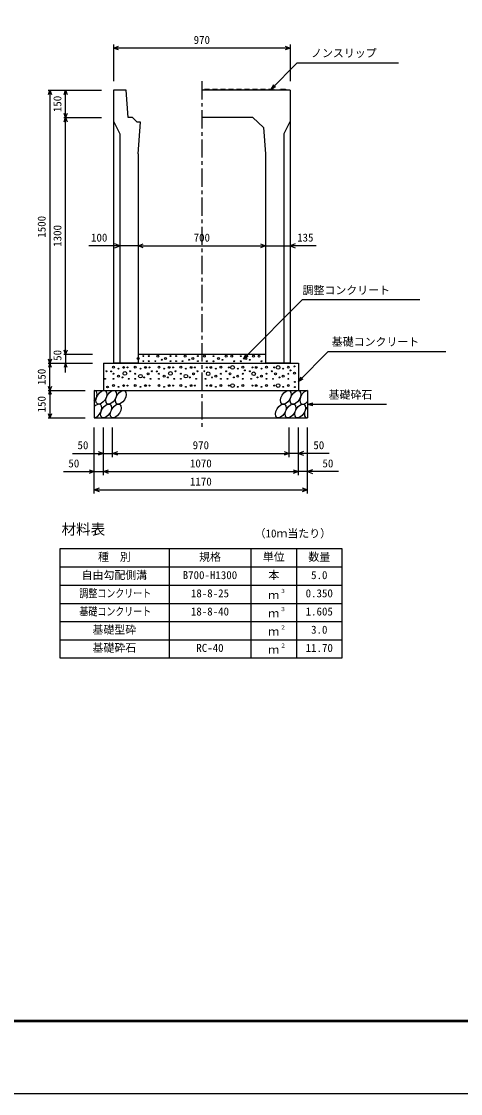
# Model space of a CAD drawing. Units: millimetres, scale not verified. Extents: x -16800 to 16800, y -5940 to 5940.
# Drawn here: x 3810 to 6220, y -5940 to -48 of the extents above; entities that cross this region are included whole.
import ezdxf
from ezdxf.enums import TextEntityAlignment as Align

# ---------------------------------------------------------------- set-up
doc = ezdxf.new("R2010")
doc.units = ezdxf.units.MM
doc.header["$LTSCALE"] = 20
doc.linetypes.add('CHAIN1', pattern=[8, 5, -1, 1, -1])
for name, color, linetype, lineweight in [('0-0_DIM', 7, 'Continuous', 25), ('0-1_Defpoints', 5, 'Continuous', 25), ('0-2_HATCH', 6, 'Continuous', 25), ('0-3_HYO', 3, 'Continuous', 25), ('0-4_HYO2', 4, 'Continuous', 25), ('0-5_OUTLINE', 3, 'Continuous', 25), ('0-6_TXT', 7, 'Continuous', 25), ('0-7_WAKU', 3, 'Continuous', 25)]:
    doc.layers.add(name, color=color, linetype=linetype, lineweight=lineweight)
doc.styles.add('ＭＳ ゴシック', font='')
doc.styles.get('ＭＳ ゴシック').set_extended_font_data('MS Gothic')

msp = doc.modelspace()

# ---------------------------------------------------------------- linework, layer by layer
at = {"layer": '0-0_DIM'}
for p, q in [((4315, -174.92), (4315, -376.66)), ((5285, -174.92), (5285, -376.66)), ((5285, -194.92), (4315, -194.92)), ((5180, -420.16), (5322.21, -277.95)), ((5879.1, -277.95), (5322.21, -277.95)), ((5180, -420.16), (5195, -394.18)), ((5180, -420.16), (5205.98, -405.16)), ((3955.57, -426.66), (4248.9, -426.66)), ((3965.57, -426.66), (3965.57, -1926.66)), ((4052.23, -576.66), (4052.23, -426.66)), ((4042.23, -576.66), (4248.9, -576.66)), ((4052.23, -1876.66), (4052.23, -576.66)), ((4350, -1281.34), (4179.31, -1281.34)), ((4450, -1281.34), (4350, -1281.34)), ((4450, -1281.34), (5150, -1281.34)), ((5150, -1281.34), (5285, -1281.34)), ((5427.86, -1281.34), (5285, -1281.34)), ((4042.23, -1876.66), (4198.9, -1876.66)), ((4052.23, -1876.66), (4052.23, -1926.66)), ((5028.59, -1901.66), (5043.59, -1875.68)), ((5493.42, -1863.01), (5329.77, -2026.66)), ((5493.42, -1863.01), (6140.3, -1863.01)), ((3955.57, -1926.66), (4198.9, -1926.66)), ((3965.57, -2076.66), (3965.57, -1926.66)), ((4052.23, -1976.66), (4052.23, -1926.66)), ((5028.59, -1901.66), (5054.57, -1886.66)), ((5329.77, -2026.66), (5344.77, -2000.68)), ((5329.77, -2026.66), (5355.75, -2011.66)), ((3955.57, -2076.66), (4159.77, -2076.66)), ((3965.57, -2076.66), (3965.57, -2226.66)), ((5379.77, -2151.66), (5408.75, -2143.9)), ((5379.77, -2151.66), (5813.08, -2151.66)), ((5379.77, -2151.66), (5408.75, -2159.43)), ((3955.57, -2226.66), (4159.77, -2226.66)), ((4209.77, -2642.18), (4209.77, -2279.83)), ((4259.77, -2542.18), (4259.77, -2279.83)), ((4309.77, -2442.18), (4309.77, -2279.83)), ((5279.77, -2442.18), (5279.77, -2279.83)), ((5329.77, -2542.18), (5329.77, -2279.83)), ((5379.77, -2642.18), (5379.77, -2279.83)), ((4089.77, -2422.18), (4309.77, -2422.18)), ((4309.77, -2422.18), (5279.77, -2422.18)), ((5499.77, -2422.18), (5279.77, -2422.18)), ((4039.77, -2522.18), (4259.77, -2522.18)), ((4259.77, -2522.18), (5329.77, -2522.18)), ((5549.77, -2522.18), (5329.77, -2522.18)), ((4209.77, -2622.18), (5379.77, -2622.18))]:
    msp.add_line(p, q, dxfattribs=at)
at = {"layer": '0-0_DIM', "linetype": 'CHAIN1'}
msp.add_line((4800, -376.66), (4800, -2276.66), dxfattribs=at)
at = {"layer": '0-0_DIM'}
for points in [[(4343.23, -205.18), (4315.04, -194.92), (4343.23, -184.66)], [(5256.85, -184.66), (5285.04, -194.92), (5256.85, -205.18)], [(3957.36, -449.21), (3965.57, -426.66), (3973.78, -449.21)], [(4044.03, -449.21), (4052.23, -426.66), (4060.44, -449.21)], [(4060.44, -554.11), (4052.23, -576.66), (4044.03, -554.11)], [(4044.03, -599.21), (4052.23, -576.66), (4060.44, -599.21)], [(4321.81, -1291.6), (4350, -1281.34), (4321.81, -1271.08)], [(4478.19, -1291.6), (4450, -1281.34), (4478.19, -1271.08)], [(5121.81, -1271.08), (5150, -1281.34), (5121.81, -1291.6)], [(5313.19, -1271.08), (5285, -1281.34), (5313.19, -1291.6)], [(5028.59, -1901.66), (5353.05, -1577.2), (5996.61, -1577.2)], [(4060.44, -1854.11), (4052.23, -1876.66), (4044.03, -1854.11)], [(3973.78, -1904.11), (3965.57, -1926.66), (3957.36, -1904.11)], [(3973.78, -1949.21), (3965.57, -1926.66), (3957.36, -1949.21)], [(4060.44, -1949.21), (4052.23, -1926.66), (4044.03, -1949.21)], [(3973.78, -2054.11), (3965.57, -2076.66), (3957.36, -2054.11)], [(3973.78, -2099.21), (3965.57, -2076.66), (3957.36, -2099.21)], [(3973.78, -2204.11), (3965.57, -2226.66), (3957.36, -2204.11)], [(4231.58, -2411.91), (4259.77, -2422.18), (4231.58, -2432.44)], [(4337.96, -2432.44), (4309.77, -2422.18), (4337.96, -2411.91)], [(5251.58, -2411.91), (5279.77, -2422.18), (5251.58, -2432.44)], [(5357.96, -2411.91), (5329.77, -2422.18), (5357.96, -2432.44)], [(4181.58, -2511.91), (4209.77, -2522.18), (4181.58, -2532.44)], [(4287.96, -2532.44), (4259.77, -2522.18), (4287.96, -2511.91)], [(5301.58, -2511.91), (5329.77, -2522.18), (5301.58, -2532.44)], [(5407.96, -2511.91), (5379.77, -2522.18), (5407.96, -2532.44)], [(4237.96, -2632.44), (4209.77, -2622.18), (4237.96, -2611.91)], [(5351.58, -2611.91), (5379.77, -2622.18), (5351.58, -2632.44)]]:
    msp.add_lwpolyline(points, dxfattribs=at)
at = {"layer": '0-1_Defpoints'}
msp.add_lwpolyline([(0, -5940), (16800, -5940), (16800, 5940), (0, 5940)], close=True, dxfattribs=at)
at = {"layer": '0-2_HATCH'}
for points in [[(4813, -426.66), (4814, -420.16), (4842, -420.16), (4843, -426.66)], [(4857, -426.66), (4858, -420.16), (4886, -420.16), (4887, -426.66)], [(4901, -426.66), (4902, -420.16), (4930, -420.16), (4931, -426.66)], [(4945, -426.66), (4946, -420.16), (4974, -420.16), (4975, -426.66)], [(4989, -426.66), (4990, -420.16), (5018, -420.16), (5019, -426.66)], [(5033, -426.66), (5034, -420.16), (5062, -420.16), (5063, -426.66)], [(5077, -426.66), (5078, -420.16), (5106, -420.16), (5107, -426.66)], [(5121, -426.66), (5122, -420.16), (5150, -420.16), (5151, -426.66)], [(5165, -426.66), (5166, -420.16), (5194, -420.16), (5195, -426.66)], [(5230, -426.66), (5231, -420.16), (5259, -420.16), (5260, -426.66)]]:
    msp.add_lwpolyline(points, dxfattribs=at)
for centre, radius in [((4478.74, -1887.35), 2.5), ((4508.74, -1887.35), 2.5), ((4558.65, -1887.35), 5), ((4628.74, -1887.35), 2.5), ((4658.74, -1887.35), 2.5), ((4708.65, -1887.35), 5), ((4778.74, -1887.35), 2.5), ((4813.9, -1887.63), 5), ((4863.81, -1887.63), 2.5), ((4933.9, -1887.63), 5), ((4963.9, -1887.63), 5), ((5013.81, -1887.63), 2.5), ((5083.9, -1887.63), 5), ((5113.9, -1887.63), 5), ((4314.73, -1948.61), 5), ((4434.73, -1948.61), 5), ((4450.7, -1900.48), 5), ((4478.74, -1915.36), 2.5), ((4508.74, -1915.36), 2.5), ((4544.63, -1915.36), 2.5), ((4564.73, -1948.61), 5), ((4579.67, -1907.48), 2.5), ((4600.7, -1900.48), 5), ((4628.74, -1915.36), 2.5), ((4658.74, -1915.36), 2.5), ((4684.73, -1948.61), 5), ((4694.63, -1915.36), 2.5), ((4729.67, -1907.48), 2.5), ((4750.7, -1900.48), 5), ((4778.74, -1915.36), 2.5), ((4827.92, -1915.65), 2.5), ((4863.81, -1915.65), 2.5), ((4891.85, -1900.76), 5), ((4904.8, -1948.61), 5), ((4912.88, -1907.77), 2.5), ((4968.73, -1949.48), 10), ((4977.92, -1915.65), 2.5), ((5013.81, -1915.65), 2.5), ((5024.8, -1948.61), 5), ((5041.85, -1900.76), 5), ((5062.88, -1907.77), 2.5), ((5127.92, -1915.65), 2.5), ((5154.8, -1948.61), 5), ((5218.73, -1949.48), 10), ((5274.8, -1948.61), 5), ((5308.34, -1943.98), 2.5), ((4275.86, -1970.49), 2.5), ((4302.32, -1971.4), 2.5), ((4314.73, -1984.5), 2.5), ((4342.78, -1997.63), 5), ((4342.78, -1956.49), 2.5), ((4363.8, -2004.64), 2.5), ((4370.81, -1949.48), 5), ((4377.35, -1982.5), 10), ((4391.84, -1949.48), 2.5), ((4405.86, -1970.49), 2.5), ((4434.73, -1984.5), 2.5), ((4462.78, -1997.63), 10), ((4462.78, -1956.49), 2.5), ((4483.8, -2004.64), 2.5), ((4490.81, -1949.48), 5), ((4504.83, -1984.5), 5), ((4511.84, -1949.48), 2.5), ((4525.86, -1970.49), 2.5), ((4552.32, -1971.4), 2.5), ((4564.73, -1984.5), 2.5), ((4592.78, -1997.63), 5), ((4592.78, -1956.49), 2.5), ((4613.8, -2004.64), 2.5), ((4620.81, -1949.48), 5), ((4627.35, -1982.5), 10), ((4641.84, -1949.48), 2.5), ((4655.86, -1970.49), 2.5), ((4684.73, -1984.5), 2.5), ((4712.78, -1997.63), 10), ((4712.78, -1956.49), 2.5), ((4733.8, -2004.64), 2.5), ((4740.81, -1949.48), 5), ((4754.83, -1984.5), 5), ((4761.84, -1949.48), 2.5), ((4775.86, -1970.49), 2.5), ((4813.68, -1970.49), 2.5), ((4834.71, -1984.5), 10), ((4827.7, -1949.48), 2.5), ((4848.73, -1949.48), 5), ((4855.74, -2004.64), 2.5), ((4876.76, -1997.63), 5), ((4876.76, -1956.49), 2.5), ((4904.8, -1984.5), 2.5), ((4933.68, -1970.49), 2.5), ((4947.7, -1949.48), 2.5), ((4954.71, -1984.5), 5), ((4975.74, -2004.64), 2.5), ((4996.76, -1997.63), 5), ((4996.76, -1956.49), 2.5), ((5024.8, -1984.5), 2.5), ((5036.14, -1966.18), 2.5), ((5063.68, -1970.49), 2.5), ((5084.71, -1984.5), 10), ((5077.7, -1949.48), 2.5), ((5098.73, -1949.48), 5), ((5105.74, -2004.64), 2.5), ((5126.76, -1997.63), 5), ((5126.76, -1956.49), 2.5), ((5154.8, -1984.5), 2.5), ((5183.68, -1970.49), 2.5), ((5197.7, -1949.48), 2.5), ((5204.71, -1984.5), 5), ((5225.74, -2004.64), 2.5), ((5246.76, -1997.63), 5), ((5246.76, -1956.49), 2.5), ((5274.8, -1984.5), 2.5), ((5286.14, -1966.18), 2.5), ((5308.42, -1981.11), 5), ((4268.85, -2012.51), 2.5), ((4282.56, -2057.23), 5), ((4314.73, -2048.61), 5), ((4314.73, -2012.51), 2.5), ((4342.78, -2056.49), 2.5), ((4370.81, -2049.48), 5), ((4391.84, -2049.48), 2.5), ((4398.85, -2012.51), 2.5), ((4434.73, -2048.61), 5), ((4434.73, -2012.51), 2.5), ((4462.78, -2056.49), 2.5), ((4490.81, -2049.48), 5), ((4511.84, -2049.48), 2.5), ((4518.85, -2012.51), 2.5), ((4564.73, -2048.61), 5), ((4564.73, -2012.51), 2.5), ((4592.78, -2056.49), 2.5), ((4620.81, -2049.48), 5), ((4641.84, -2049.48), 2.5), ((4648.85, -2012.51), 2.5), ((4684.73, -2048.61), 5), ((4684.73, -2012.51), 2.5), ((4712.78, -2056.49), 2.5), ((4740.81, -2049.48), 5), ((4761.84, -2049.48), 2.5), ((4768.85, -2012.51), 2.5), ((4820.69, -2012.51), 2.5), ((4827.7, -2049.48), 2.5), ((4848.73, -2049.48), 5), ((4876.76, -2056.49), 2.5), ((4904.8, -2048.61), 5), ((4904.8, -2012.51), 2.5), ((4940.69, -2012.51), 2.5), ((4947.7, -2049.48), 2.5), ((4968.73, -2049.48), 10), ((4996.76, -2056.49), 2.5), ((5024.8, -2048.61), 5), ((5024.8, -2012.51), 2.5), ((5070.69, -2012.51), 2.5), ((5077.7, -2049.48), 2.5), ((5098.73, -2049.48), 5), ((5126.76, -2056.49), 2.5), ((5154.8, -2048.61), 5), ((5154.8, -2012.51), 2.5), ((5190.69, -2012.51), 2.5), ((5197.7, -2049.48), 2.5), ((5218.73, -2049.48), 10), ((5246.76, -2056.49), 2.5), ((5274.8, -2048.61), 5), ((5274.8, -2012.51), 2.5), ((5310.97, -2029.34), 2.5), ((5310.97, -2057.36), 2.5)]:
    msp.add_circle(centre, radius, dxfattribs=at)
for centre, start_param, end_param in [((4195.61, -2114.18), 4.4524467, 6.6076907), ((5367.7, -2114.18), 0.4022642, 4.3746879), ((4220.93, -2189.17), 3.5766262, 7.4835112), ((5393.02, -2189.17), 1.2768793, 3.5000728)]:
    msp.add_ellipse(centre, major_axis=(21.81, 35.31), ratio=0.5792, start_param=start_param, end_param=end_param, dxfattribs=at)
for centre in [(4248.82, -2114.18), (4302.03, -2114.18), (4355.24, -2114.18), (5261.28, -2114.18), (5314.49, -2114.18), (4274.14, -2189.17), (4327.35, -2189.17), (5233.4, -2189.17), (5286.6, -2189.17), (5339.81, -2189.17)]:
    msp.add_ellipse(centre, major_axis=(21.81, 35.31), ratio=0.5792, dxfattribs=at)
at = {"layer": '0-3_HYO'}
for p, q in [((4619.77, -2946.12), (4619.77, -3546.12)), ((5069.77, -2946.12), (5069.77, -3546.12)), ((5319.77, -2946.12), (5319.77, -3546.12)), ((4019.77, -3046.12), (5569.77, -3046.12))]:
    msp.add_line(p, q, dxfattribs=at)
msp.add_lwpolyline([(4019.77, -3546.12), (5569.77, -3546.12), (5569.77, -2946.12), (4019.77, -2946.12)], close=True, dxfattribs=at)
at = {"layer": '0-4_HYO2'}
for p, q in [((4019.77, -3146.12), (5569.77, -3146.12)), ((4019.77, -3246.12), (5569.77, -3246.12)), ((4019.77, -3346.12), (5569.77, -3346.12)), ((4019.77, -3446.12), (5569.77, -3446.12))]:
    msp.add_line(p, q, dxfattribs=at)
at = {"layer": '0-5_OUTLINE'}
for p, q in [((4385, -426.66), (4315, -426.66)), ((4315, -426.66), (4315, -1926.66)), ((4395, -576.66), (4385, -426.66)), ((5285, -426.66), (4800, -426.66)), ((5285, -426.66), (5285, -1926.66)), ((4420, -576.66), (4395, -576.66)), ((4420, -576.66), (4445, -601.66)), ((5080, -576.66), (4800, -576.66)), ((5139.11, -631.51), (5080, -576.66)), ((4315, -596.66), (4350, -666.66)), ((4463.12, -601.66), (4445, -601.66)), ((4450, -776.66), (4463.12, -601.66)), ((5139.11, -631.51), (5150, -776.66)), ((5285, -596.66), (5250, -666.66)), ((4350, -666.66), (4350, -1926.66)), ((5250, -666.66), (5250, -1926.66)), ((4450, -776.66), (4450, -1926.66)), ((5150, -776.66), (5150, -1926.66)), ((4450, -1876.66), (5150, -1876.66)), ((4259.77, -1926.66), (5329.77, -1926.66)), ((4259.77, -1926.66), (4259.77, -2076.66)), ((4450, -1926.66), (4315, -1926.66)), ((5285, -1926.66), (5150, -1926.66)), ((5329.77, -1926.66), (5329.77, -2076.66)), ((4209.77, -2076.66), (5379.77, -2076.66)), ((4209.77, -2076.66), (4209.77, -2226.66)), ((5379.77, -2076.66), (5379.77, -2226.66)), ((4209.77, -2226.66), (5379.77, -2226.66))]:
    msp.add_line(p, q, dxfattribs=at)
at = {"layer": '0-7_WAKU', "lineweight": 50}
msp.add_lwpolyline([(400, -5540), (16400, -5540), (16400, 5540), (400, 5540)], close=True, dxfattribs=at)

# ---------------------------------------------------------------- texts
at = {"layer": '0-0_DIM', "style": 'ＭＳ ゴシック'}
for s, p in [('970', (4755, -184.92)), ('ノンスリップ', (5399.52, -257.77)), ('100', (4191.62, -1271.34)), ('700', (4755, -1271.34)), ('135', (5323.14, -1271.34)), ('調整コンクリート', (5353.05, -1560.77)), ('基礎コンクリート', (5513.42, -1844.27)), ('基礎砕石', (5496.09, -2134.49)), ('50', (4117.33, -2412.18)), ('970', (4749.77, -2412.18)), ('50', (5412.21, -2412.18)), ('50', (4067.33, -2512.18)), ('1070', (4734.77, -2512.18)), ('50', (5462.21, -2512.18)), ('1170', (4734.77, -2612.18))]:
    msp.add_text(s, height=43.99, dxfattribs=at).set_placement(p, align=Align.BOTTOM_LEFT)
for s, p in [('150', (4042.23, -546.66)), ('1500', (3955.57, -1236.66)), ('1300', (4042.23, -1286.66)), ('50', (4042.23, -1913.33)), ('150', (3955.57, -2046.66)), ('150', (3955.57, -2196.66))]:
    msp.add_text(s, height=43.99, rotation=90, dxfattribs=at).set_placement(p, align=Align.BOTTOM_LEFT)
at = {"layer": '0-6_TXT', "style": 'ＭＳ ゴシック'}
for s, height, p in [('材料表', 58.65, (4029.77, -2886.12)), ('（10ｍ当たり）', 43.99, (5089.77, -2897.12)), ('種\u3000別', 43.99, (4229.77, -3026.12)), ('規格', 43.99, (4784.77, -3026.12)), ('単位', 43.99, (5134.77, -3026.12)), ('数量', 43.99, (5384.77, -3026.12)), ('自由勾配側溝', 43.99, (4139.77, -3126.12)), ('本', 43.99, (5164.77, -3126.12)), ('B700-H1300', 43.99, (4694.77, -3126.12)), ('5.0', 43.99, (5399.77, -3126.12)), ('18-8-25', 43.99, (4739.77, -3226.12)), ('３', 21.99, (5230.31, -3195.75)), ('0.350', 43.99, (5369.77, -3226.12)), ('ｍ', 43.99, (5164.77, -3236.12)), ('18-8-40', 43.99, (4739.77, -3326.12)), ('ｍ', 43.99, (5164.77, -3336.12)), ('３', 21.99, (5230.31, -3295.75)), ('1.605', 43.99, (5369.77, -3326.12)), ('基礎型砕', 43.99, (4199.77, -3426.12)), ('ｍ', 43.99, (5164.77, -3436.12)), ('２', 21.99, (5230.31, -3395.75)), ('3.0', 43.99, (5399.77, -3426.12)), ('基礎砕石', 43.99, (4199.77, -3526.12)), ('RC-40', 43.99, (4769.77, -3526.12)), ('２', 21.99, (5230.31, -3495.75)), ('11.70', 43.99, (5369.77, -3526.12)), ('ｍ', 43.99, (5164.77, -3536.12))]:
    msp.add_text(s, height=height, dxfattribs=at).set_placement(p, align=Align.BOTTOM_LEFT)
at = {"layer": '0-6_TXT', "style": 'ＭＳ ゴシック', "width": 0.8}
for s, p in [('調整コンクリート', (4127.77, -3226.12)), ('基礎コンクリート', (4127.77, -3326.12))]:
    msp.add_text(s, height=43.99, dxfattribs=at).set_placement(p, align=Align.BOTTOM_LEFT)

doc.saveas('drawing.dxf')
